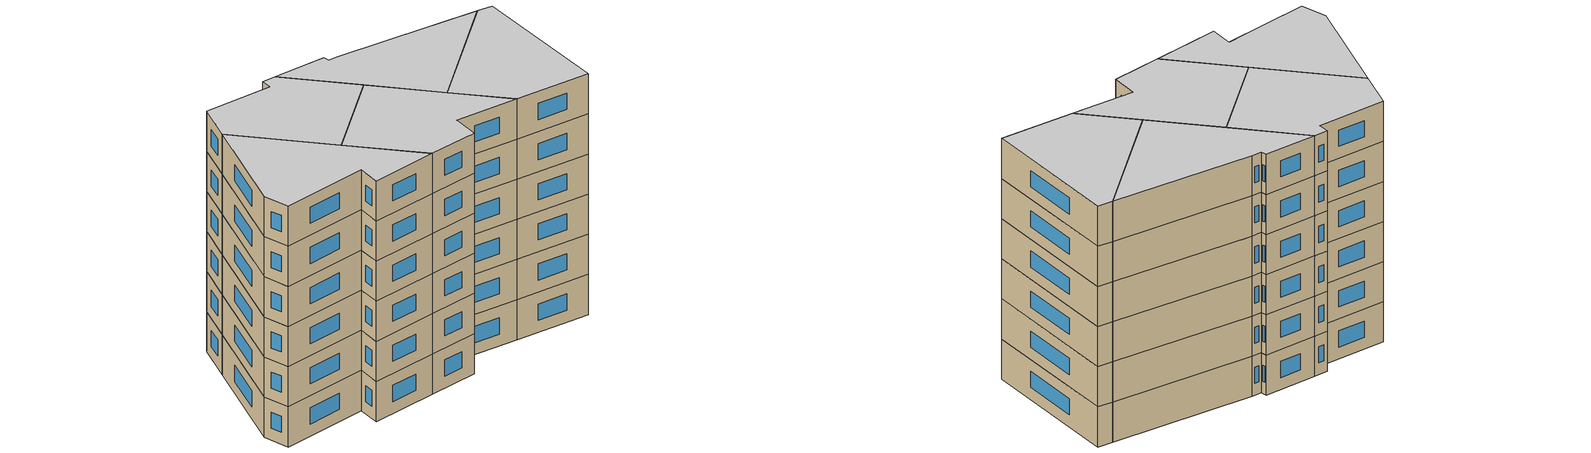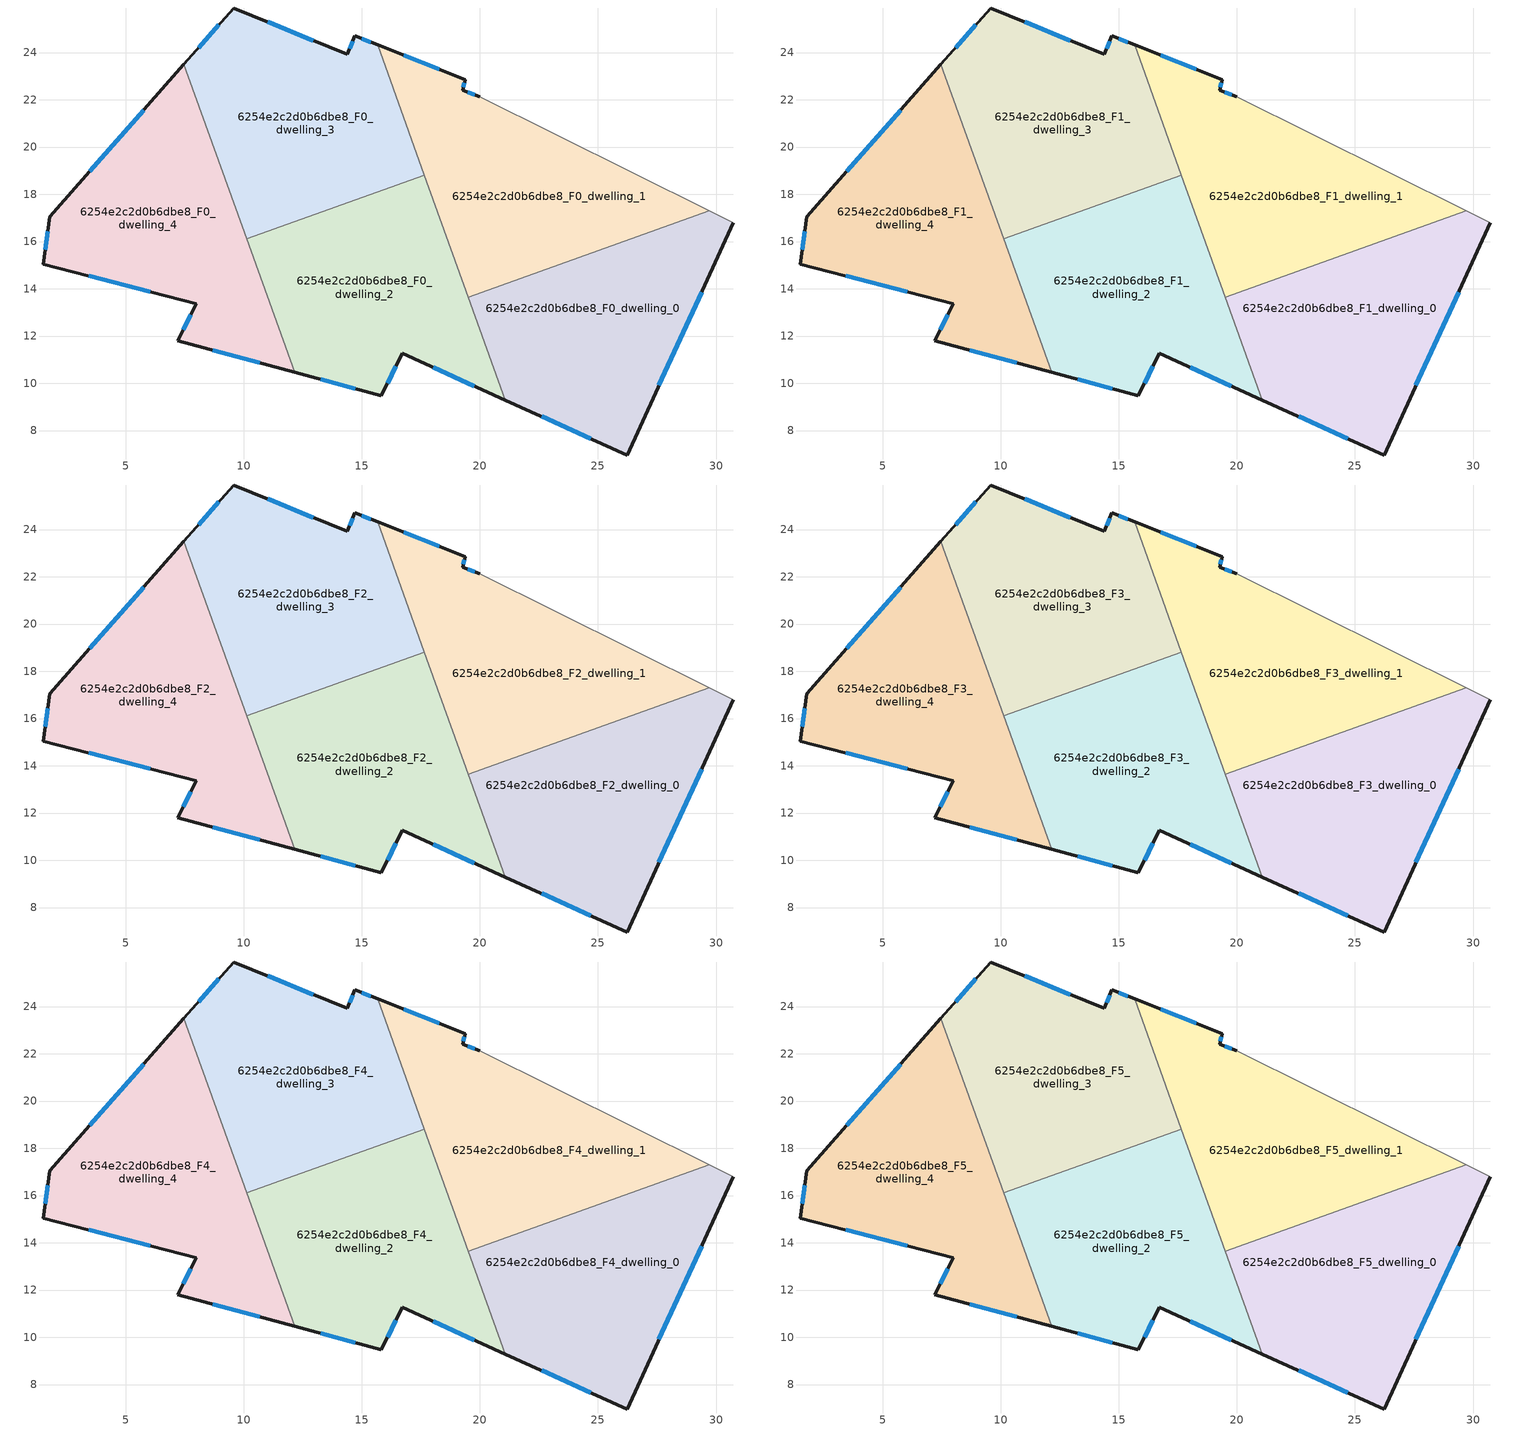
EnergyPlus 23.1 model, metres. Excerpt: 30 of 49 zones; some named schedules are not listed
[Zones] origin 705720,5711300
6254e2c2d0b6dbe8_F0_dwelling_0
 floor ground (EU_floor_Construction): 30.74,16.8 26.23,6.96 21.08,9.29 19.52,13.64 29.71,17.31 z0
 wall outside (EU_wall_Construction): 21.08,9.29 26.23,6.96 30.74,16.8 z0:3
 wall to 6254e2c2d0b6dbe8_F0_dwelling_1 (EU_wall_Construction): 29.71,17.31 19.52,13.64 z0:3
 wall adiabatic (EU_wall_Construction): 30.74,16.8 29.71,17.31 z0:3
 wall to 6254e2c2d0b6dbe8_F0_dwelling_2 (EU_wall_Construction): 19.52,13.64 21.08,9.29 z0:3
 window (EU_Window_Construction): 22.62,8.59 24.69,7.66 / 27.58,9.91 29.39,13.86 z0.9:2.1
6254e2c2d0b6dbe8_F0_dwelling_1
 floor ground (EU_floor_Construction): 29.71,17.31 19.52,13.64 15.67,24.32 19.38,22.84 19.28,22.41 20,22.12 z0
 wall outside (EU_wall_Construction): 20,22.12 19.28,22.41 19.38,22.84 15.67,24.32 z0:3
 wall adiabatic (EU_wall_Construction): 29.71,17.31 20,22.12 z0:3
 wall to 6254e2c2d0b6dbe8_F0_dwelling_3 (EU_wall_Construction): 15.67,24.32 17.65,18.81 z0:3
 wall to 6254e2c2d0b6dbe8_F0_dwelling_2 (EU_wall_Construction): 17.65,18.81 19.52,13.64 z0:3
 window (EU_Window_Construction): 18.27,23.29 16.78,23.88 / 19.31,22.54 19.35,22.71 / 19.78,22.21 19.49,22.32 z0.9:2.1
6254e2c2d0b6dbe8_F0_dwelling_2
 floor ground (EU_floor_Construction): 17.65,18.81 21.08,9.29 16.71,11.26 15.83,9.47 12.16,10.46 10.13,16.11 z0
 wall outside (EU_wall_Construction): 12.16,10.46 15.83,9.47 16.71,11.26 21.08,9.29 z0:3
 wall to 6254e2c2d0b6dbe8_F0_dwelling_3 (EU_wall_Construction): 17.65,18.81 10.13,16.11 z0:3
 wall to 6254e2c2d0b6dbe8_F0_dwelling_4 (EU_wall_Construction): 10.13,16.11 12.16,10.46 z0:3
 window (EU_Window_Construction): 18.02,10.67 19.77,9.88 / 16.1,10.01 16.45,10.73 / 13.26,10.16 14.73,9.77 z0.9:2.1
6254e2c2d0b6dbe8_F0_dwelling_3
 floor ground (EU_floor_Construction): 15.67,24.32 17.65,18.81 10.13,16.11 7.47,23.5 9.57,25.89 14.39,23.92 14.71,24.7 z0
 wall outside (EU_wall_Construction): 15.67,24.32 14.71,24.7 14.39,23.92 9.57,25.89 7.47,23.5 z0:3
 wall to 6254e2c2d0b6dbe8_F0_dwelling_4 (EU_wall_Construction): 7.47,23.5 10.13,16.11 z0:3
 window (EU_Window_Construction): 12.95,24.51 11.02,25.3 / 14.62,24.47 14.49,24.16 / 15.39,24.44 15,24.59 / 8.94,25.17 8.1,24.21 z0.9:2.1
6254e2c2d0b6dbe8_F0_dwelling_4
 floor ground (EU_floor_Construction): 7.47,23.5 12.16,10.46 7.21,11.79 8,13.37 1.51,15.05 1.79,17.04 z0
 wall outside (EU_wall_Construction): 7.47,23.5 1.79,17.04 1.51,15.05 8,13.37 7.21,11.79 12.16,10.46 z0:3
 window (EU_Window_Construction): 1.7,16.44 1.59,15.64 / 5.77,21.57 3.49,18.97 / 8.69,11.39 10.68,10.86 / 7.76,12.9 7.45,12.27 / 3.45,14.55 6.05,13.87 z0.9:2.1
6254e2c2d0b6dbe8_F1_dwelling_0
 floor to 6254e2c2d0b6dbe8_F0_dwelling_0 (EU_floor_Construction): 30.74,16.8 26.23,6.96 21.08,9.29 19.52,13.64 29.71,17.31 z3
 wall outside (EU_wall_Construction): 21.08,9.29 26.23,6.96 30.74,16.8 z3:6
 wall to 6254e2c2d0b6dbe8_F1_dwelling_1 (EU_wall_Construction): 29.71,17.31 19.52,13.64 z3:6
 wall adiabatic (EU_wall_Construction): 30.74,16.8 29.71,17.31 z3:6
 wall to 6254e2c2d0b6dbe8_F1_dwelling_2 (EU_wall_Construction): 19.52,13.64 21.08,9.29 z3:6
 window (EU_Window_Construction): 22.62,8.59 24.69,7.66 / 27.58,9.91 29.39,13.86 z3.9:5.1
6254e2c2d0b6dbe8_F1_dwelling_1
 floor to 6254e2c2d0b6dbe8_F0_dwelling_1 (EU_floor_Construction): 29.71,17.31 19.52,13.64 15.67,24.32 19.38,22.84 19.28,22.41 20,22.12 z3
 wall outside (EU_wall_Construction): 20,22.12 19.28,22.41 19.38,22.84 15.67,24.32 z3:6
 wall adiabatic (EU_wall_Construction): 29.71,17.31 20,22.12 z3:6
 wall to 6254e2c2d0b6dbe8_F1_dwelling_3 (EU_wall_Construction): 15.67,24.32 17.65,18.81 z3:6
 wall to 6254e2c2d0b6dbe8_F1_dwelling_2 (EU_wall_Construction): 17.65,18.81 19.52,13.64 z3:6
 window (EU_Window_Construction): 18.27,23.29 16.78,23.88 / 19.31,22.54 19.35,22.71 / 19.78,22.21 19.49,22.32 z3.9:5.1
6254e2c2d0b6dbe8_F1_dwelling_2
 floor to 6254e2c2d0b6dbe8_F0_dwelling_2 (EU_floor_Construction): 17.65,18.81 21.08,9.29 16.71,11.26 15.83,9.47 12.16,10.46 10.13,16.11 z3
 wall outside (EU_wall_Construction): 12.16,10.46 15.83,9.47 16.71,11.26 21.08,9.29 z3:6
 wall to 6254e2c2d0b6dbe8_F1_dwelling_3 (EU_wall_Construction): 17.65,18.81 10.13,16.11 z3:6
 wall to 6254e2c2d0b6dbe8_F1_dwelling_4 (EU_wall_Construction): 10.13,16.11 12.16,10.46 z3:6
 window (EU_Window_Construction): 18.02,10.67 19.77,9.88 / 16.1,10.01 16.45,10.73 / 13.26,10.16 14.73,9.77 z3.9:5.1
6254e2c2d0b6dbe8_F1_dwelling_3
 floor to 6254e2c2d0b6dbe8_F0_dwelling_3 (EU_floor_Construction): 15.67,24.32 17.65,18.81 10.13,16.11 7.47,23.5 9.57,25.89 14.39,23.92 14.71,24.7 z3
 wall outside (EU_wall_Construction): 15.67,24.32 14.71,24.7 14.39,23.92 9.57,25.89 7.47,23.5 z3:6
 wall to 6254e2c2d0b6dbe8_F1_dwelling_4 (EU_wall_Construction): 7.47,23.5 10.13,16.11 z3:6
 window (EU_Window_Construction): 12.95,24.51 11.02,25.3 / 14.62,24.47 14.49,24.16 / 15.39,24.44 15,24.59 / 8.94,25.17 8.1,24.21 z3.9:5.1
6254e2c2d0b6dbe8_F1_dwelling_4
 floor to 6254e2c2d0b6dbe8_F0_dwelling_4 (EU_floor_Construction): 7.47,23.5 12.16,10.46 7.21,11.79 8,13.37 1.51,15.05 1.79,17.04 z3
 wall outside (EU_wall_Construction): 7.47,23.5 1.79,17.04 1.51,15.05 8,13.37 7.21,11.79 12.16,10.46 z3:6
 window (EU_Window_Construction): 1.7,16.44 1.59,15.64 / 5.77,21.57 3.49,18.97 / 8.69,11.39 10.68,10.86 / 7.76,12.9 7.45,12.27 / 3.45,14.55 6.05,13.87 z3.9:5.1
6254e2c2d0b6dbe8_F2_dwelling_0
 floor to 6254e2c2d0b6dbe8_F1_dwelling_0 (EU_floor_Construction): 30.74,16.8 26.23,6.96 21.08,9.29 19.52,13.64 29.71,17.31 z6
 wall outside (EU_wall_Construction): 21.08,9.29 26.23,6.96 30.74,16.8 z6:9
 wall to 6254e2c2d0b6dbe8_F2_dwelling_1 (EU_wall_Construction): 29.71,17.31 19.52,13.64 z6:9
 wall adiabatic (EU_wall_Construction): 30.74,16.8 29.71,17.31 z6:9
 wall to 6254e2c2d0b6dbe8_F2_dwelling_2 (EU_wall_Construction): 19.52,13.64 21.08,9.29 z6:9
 window (EU_Window_Construction): 22.62,8.59 24.69,7.66 / 27.58,9.91 29.39,13.86 z6.9:8.1
6254e2c2d0b6dbe8_F2_dwelling_1
 floor to 6254e2c2d0b6dbe8_F1_dwelling_1 (EU_floor_Construction): 29.71,17.31 19.52,13.64 15.67,24.32 19.38,22.84 19.28,22.41 20,22.12 z6
 wall outside (EU_wall_Construction): 20,22.12 19.28,22.41 19.38,22.84 15.67,24.32 z6:9
 wall adiabatic (EU_wall_Construction): 29.71,17.31 20,22.12 z6:9
 wall to 6254e2c2d0b6dbe8_F2_dwelling_3 (EU_wall_Construction): 15.67,24.32 17.65,18.81 z6:9
 wall to 6254e2c2d0b6dbe8_F2_dwelling_2 (EU_wall_Construction): 17.65,18.81 19.52,13.64 z6:9
 window (EU_Window_Construction): 18.27,23.29 16.78,23.88 / 19.31,22.54 19.35,22.71 / 19.78,22.21 19.49,22.32 z6.9:8.1
6254e2c2d0b6dbe8_F2_dwelling_2
 floor to 6254e2c2d0b6dbe8_F1_dwelling_2 (EU_floor_Construction): 17.65,18.81 21.08,9.29 16.71,11.26 15.83,9.47 12.16,10.46 10.13,16.11 z6
 wall outside (EU_wall_Construction): 12.16,10.46 15.83,9.47 16.71,11.26 21.08,9.29 z6:9
 wall to 6254e2c2d0b6dbe8_F2_dwelling_3 (EU_wall_Construction): 17.65,18.81 10.13,16.11 z6:9
 wall to 6254e2c2d0b6dbe8_F2_dwelling_4 (EU_wall_Construction): 10.13,16.11 12.16,10.46 z6:9
 window (EU_Window_Construction): 18.02,10.67 19.77,9.88 / 16.1,10.01 16.45,10.73 / 13.26,10.16 14.73,9.77 z6.9:8.1
6254e2c2d0b6dbe8_F2_dwelling_3
 floor to 6254e2c2d0b6dbe8_F1_dwelling_3 (EU_floor_Construction): 15.67,24.32 17.65,18.81 10.13,16.11 7.47,23.5 9.57,25.89 14.39,23.92 14.71,24.7 z6
 wall outside (EU_wall_Construction): 15.67,24.32 14.71,24.7 14.39,23.92 9.57,25.89 7.47,23.5 z6:9
 wall to 6254e2c2d0b6dbe8_F2_dwelling_4 (EU_wall_Construction): 7.47,23.5 10.13,16.11 z6:9
 window (EU_Window_Construction): 12.95,24.51 11.02,25.3 / 14.62,24.47 14.49,24.16 / 15.39,24.44 15,24.59 / 8.94,25.17 8.1,24.21 z6.9:8.1
6254e2c2d0b6dbe8_F2_dwelling_4
 floor to 6254e2c2d0b6dbe8_F1_dwelling_4 (EU_floor_Construction): 7.47,23.5 12.16,10.46 7.21,11.79 8,13.37 1.51,15.05 1.79,17.04 z6
 wall outside (EU_wall_Construction): 7.47,23.5 1.79,17.04 1.51,15.05 8,13.37 7.21,11.79 12.16,10.46 z6:9
 window (EU_Window_Construction): 1.7,16.44 1.59,15.64 / 5.77,21.57 3.49,18.97 / 8.69,11.39 10.68,10.86 / 7.76,12.9 7.45,12.27 / 3.45,14.55 6.05,13.87 z6.9:8.1
6254e2c2d0b6dbe8_F3_dwelling_0
 floor to 6254e2c2d0b6dbe8_F2_dwelling_0 (EU_floor_Construction): 30.74,16.8 26.23,6.96 21.08,9.29 19.52,13.64 29.71,17.31 z9
 wall outside (EU_wall_Construction): 21.08,9.29 26.23,6.96 30.74,16.8 z9:12
 wall to 6254e2c2d0b6dbe8_F3_dwelling_1 (EU_wall_Construction): 29.71,17.31 19.52,13.64 z9:12
 wall adiabatic (EU_wall_Construction): 30.74,16.8 29.71,17.31 z9:12
 wall to 6254e2c2d0b6dbe8_F3_dwelling_2 (EU_wall_Construction): 19.52,13.64 21.08,9.29 z9:12
 window (EU_Window_Construction): 22.62,8.59 24.69,7.66 / 27.58,9.91 29.39,13.86 z9.9:11.1
6254e2c2d0b6dbe8_F3_dwelling_1
 floor to 6254e2c2d0b6dbe8_F2_dwelling_1 (EU_floor_Construction): 29.71,17.31 19.52,13.64 15.67,24.32 19.38,22.84 19.28,22.41 20,22.12 z9
 wall outside (EU_wall_Construction): 20,22.12 19.28,22.41 19.38,22.84 15.67,24.32 z9:12
 wall adiabatic (EU_wall_Construction): 29.71,17.31 20,22.12 z9:12
 wall to 6254e2c2d0b6dbe8_F3_dwelling_3 (EU_wall_Construction): 15.67,24.32 17.65,18.81 z9:12
 wall to 6254e2c2d0b6dbe8_F3_dwelling_2 (EU_wall_Construction): 17.65,18.81 19.52,13.64 z9:12
 window (EU_Window_Construction): 18.27,23.29 16.78,23.88 / 19.31,22.54 19.35,22.71 / 19.78,22.21 19.49,22.32 z9.9:11.1
6254e2c2d0b6dbe8_F3_dwelling_2
 floor to 6254e2c2d0b6dbe8_F2_dwelling_2 (EU_floor_Construction): 17.65,18.81 21.08,9.29 16.71,11.26 15.83,9.47 12.16,10.46 10.13,16.11 z9
 wall outside (EU_wall_Construction): 12.16,10.46 15.83,9.47 16.71,11.26 21.08,9.29 z9:12
 wall to 6254e2c2d0b6dbe8_F3_dwelling_3 (EU_wall_Construction): 17.65,18.81 10.13,16.11 z9:12
 wall to 6254e2c2d0b6dbe8_F3_dwelling_4 (EU_wall_Construction): 10.13,16.11 12.16,10.46 z9:12
 window (EU_Window_Construction): 18.02,10.67 19.77,9.88 / 16.1,10.01 16.45,10.73 / 13.26,10.16 14.73,9.77 z9.9:11.1
6254e2c2d0b6dbe8_F3_dwelling_3
 floor to 6254e2c2d0b6dbe8_F2_dwelling_3 (EU_floor_Construction): 15.67,24.32 17.65,18.81 10.13,16.11 7.47,23.5 9.57,25.89 14.39,23.92 14.71,24.7 z9
 wall outside (EU_wall_Construction): 15.67,24.32 14.71,24.7 14.39,23.92 9.57,25.89 7.47,23.5 z9:12
 wall to 6254e2c2d0b6dbe8_F3_dwelling_4 (EU_wall_Construction): 7.47,23.5 10.13,16.11 z9:12
 window (EU_Window_Construction): 12.95,24.51 11.02,25.3 / 14.62,24.47 14.49,24.16 / 15.39,24.44 15,24.59 / 8.94,25.17 8.1,24.21 z9.9:11.1
6254e2c2d0b6dbe8_F3_dwelling_4
 floor to 6254e2c2d0b6dbe8_F2_dwelling_4 (EU_floor_Construction): 7.47,23.5 12.16,10.46 7.21,11.79 8,13.37 1.51,15.05 1.79,17.04 z9
 wall outside (EU_wall_Construction): 7.47,23.5 1.79,17.04 1.51,15.05 8,13.37 7.21,11.79 12.16,10.46 z9:12
 window (EU_Window_Construction): 1.7,16.44 1.59,15.64 / 5.77,21.57 3.49,18.97 / 8.69,11.39 10.68,10.86 / 7.76,12.9 7.45,12.27 / 3.45,14.55 6.05,13.87 z9.9:11.1
6254e2c2d0b6dbe8_F4_dwelling_0
 floor to 6254e2c2d0b6dbe8_F3_dwelling_0 (EU_floor_Construction): 30.74,16.8 26.23,6.96 21.08,9.29 19.52,13.64 29.71,17.31 z12
 wall outside (EU_wall_Construction): 21.08,9.29 26.23,6.96 30.74,16.8 z12:15
 wall to 6254e2c2d0b6dbe8_F4_dwelling_1 (EU_wall_Construction): 29.71,17.31 19.52,13.64 z12:15
 wall adiabatic (EU_wall_Construction): 30.74,16.8 29.71,17.31 z12:15
 wall to 6254e2c2d0b6dbe8_F4_dwelling_2 (EU_wall_Construction): 19.52,13.64 21.08,9.29 z12:15
 window (EU_Window_Construction): 22.62,8.59 24.69,7.66 / 27.58,9.91 29.39,13.86 z12.9:14.1
6254e2c2d0b6dbe8_F4_dwelling_1
 floor to 6254e2c2d0b6dbe8_F3_dwelling_1 (EU_floor_Construction): 29.71,17.31 19.52,13.64 15.67,24.32 19.38,22.84 19.28,22.41 20,22.12 z12
 wall outside (EU_wall_Construction): 20,22.12 19.28,22.41 19.38,22.84 15.67,24.32 z12:15
 wall adiabatic (EU_wall_Construction): 29.71,17.31 20,22.12 z12:15
 wall to 6254e2c2d0b6dbe8_F4_dwelling_3 (EU_wall_Construction): 15.67,24.32 17.65,18.81 z12:15
 wall to 6254e2c2d0b6dbe8_F4_dwelling_2 (EU_wall_Construction): 17.65,18.81 19.52,13.64 z12:15
 window (EU_Window_Construction): 18.27,23.29 16.78,23.88 / 19.31,22.54 19.35,22.71 / 19.78,22.21 19.49,22.32 z12.9:14.1
6254e2c2d0b6dbe8_F4_dwelling_2
 floor to 6254e2c2d0b6dbe8_F3_dwelling_2 (EU_floor_Construction): 17.65,18.81 21.08,9.29 16.71,11.26 15.83,9.47 12.16,10.46 10.13,16.11 z12
 wall outside (EU_wall_Construction): 12.16,10.46 15.83,9.47 16.71,11.26 21.08,9.29 z12:15
 wall to 6254e2c2d0b6dbe8_F4_dwelling_3 (EU_wall_Construction): 17.65,18.81 10.13,16.11 z12:15
 wall to 6254e2c2d0b6dbe8_F4_dwelling_4 (EU_wall_Construction): 10.13,16.11 12.16,10.46 z12:15
 window (EU_Window_Construction): 18.02,10.67 19.77,9.88 / 16.1,10.01 16.45,10.73 / 13.26,10.16 14.73,9.77 z12.9:14.1
6254e2c2d0b6dbe8_F4_dwelling_3
 floor to 6254e2c2d0b6dbe8_F3_dwelling_3 (EU_floor_Construction): 15.67,24.32 17.65,18.81 10.13,16.11 7.47,23.5 9.57,25.89 14.39,23.92 14.71,24.7 z12
 wall outside (EU_wall_Construction): 15.67,24.32 14.71,24.7 14.39,23.92 9.57,25.89 7.47,23.5 z12:15
 wall to 6254e2c2d0b6dbe8_F4_dwelling_4 (EU_wall_Construction): 7.47,23.5 10.13,16.11 z12:15
 window (EU_Window_Construction): 12.95,24.51 11.02,25.3 / 14.62,24.47 14.49,24.16 / 15.39,24.44 15,24.59 / 8.94,25.17 8.1,24.21 z12.9:14.1
6254e2c2d0b6dbe8_F4_dwelling_4
 floor to 6254e2c2d0b6dbe8_F3_dwelling_4 (EU_floor_Construction): 7.47,23.5 12.16,10.46 7.21,11.79 8,13.37 1.51,15.05 1.79,17.04 z12
 wall outside (EU_wall_Construction): 7.47,23.5 1.79,17.04 1.51,15.05 8,13.37 7.21,11.79 12.16,10.46 z12:15
 window (EU_Window_Construction): 1.7,16.44 1.59,15.64 / 5.77,21.57 3.49,18.97 / 8.69,11.39 10.68,10.86 / 7.76,12.9 7.45,12.27 / 3.45,14.55 6.05,13.87 z12.9:14.1
6254e2c2d0b6dbe8_F5_dwelling_0
 floor to 6254e2c2d0b6dbe8_F4_dwelling_0 (EU_floor_Construction): 30.74,16.8 26.23,6.96 21.08,9.29 19.52,13.64 29.71,17.31 z15
 wall outside (EU_wall_Construction): 21.08,9.29 26.23,6.96 30.74,16.8 z15:18
 wall to 6254e2c2d0b6dbe8_F5_dwelling_1 (EU_wall_Construction): 29.71,17.31 19.52,13.64 z15:18
 wall adiabatic (EU_wall_Construction): 30.74,16.8 29.71,17.31 z15:18
 wall to 6254e2c2d0b6dbe8_F5_dwelling_2 (EU_wall_Construction): 19.52,13.64 21.08,9.29 z15:18
 window (EU_Window_Construction): 22.62,8.59 24.69,7.66 / 27.58,9.91 29.39,13.86 z15.9:17.1
 ceiling to 6254e2c2d0b6dbe8_F6_dwelling_0 (EU_floor_Construction): 26.23,6.96 30.74,16.8 29.71,17.31 19.52,13.64 21.08,9.29 z18
6254e2c2d0b6dbe8_F5_dwelling_1
 floor to 6254e2c2d0b6dbe8_F4_dwelling_1 (EU_floor_Construction): 29.71,17.31 19.52,13.64 15.67,24.32 19.38,22.84 19.28,22.41 20,22.12 z15
 wall outside (EU_wall_Construction): 20,22.12 19.28,22.41 19.38,22.84 15.67,24.32 z15:18
 wall adiabatic (EU_wall_Construction): 29.71,17.31 20,22.12 z15:18
 wall to 6254e2c2d0b6dbe8_F5_dwelling_3 (EU_wall_Construction): 15.67,24.32 17.65,18.81 z15:18
 wall to 6254e2c2d0b6dbe8_F5_dwelling_2 (EU_wall_Construction): 17.65,18.81 19.52,13.64 z15:18
 window (EU_Window_Construction): 18.27,23.29 16.78,23.88 / 19.31,22.54 19.35,22.71 / 19.78,22.21 19.49,22.32 z15.9:17.1
 ceiling to 6254e2c2d0b6dbe8_F6_dwelling_1 (EU_floor_Construction): 29.71,17.31 20,22.12 19.28,22.41 19.38,22.84 15.67,24.32 19.52,13.64 z18
6254e2c2d0b6dbe8_F5_dwelling_2
 floor to 6254e2c2d0b6dbe8_F4_dwelling_2 (EU_floor_Construction): 17.65,18.81 21.08,9.29 16.71,11.26 15.83,9.47 12.16,10.46 10.13,16.11 z15
 wall outside (EU_wall_Construction): 12.16,10.46 15.83,9.47 16.71,11.26 21.08,9.29 z15:18
 wall to 6254e2c2d0b6dbe8_F5_dwelling_3 (EU_wall_Construction): 17.65,18.81 10.13,16.11 z15:18
 wall to 6254e2c2d0b6dbe8_F5_dwelling_4 (EU_wall_Construction): 10.13,16.11 12.16,10.46 z15:18
 window (EU_Window_Construction): 18.02,10.67 19.77,9.88 / 16.1,10.01 16.45,10.73 / 13.26,10.16 14.73,9.77 z15.9:17.1
 ceiling to 6254e2c2d0b6dbe8_F6_dwelling_2 (EU_floor_Construction): 21.08,9.29 17.65,18.81 10.13,16.11 12.16,10.46 15.83,9.47 16.71,11.26 z18
6254e2c2d0b6dbe8_F5_dwelling_3
 floor to 6254e2c2d0b6dbe8_F4_dwelling_3 (EU_floor_Construction): 15.67,24.32 17.65,18.81 10.13,16.11 7.47,23.5 9.57,25.89 14.39,23.92 14.71,24.7 z15
 wall outside (EU_wall_Construction): 15.67,24.32 14.71,24.7 14.39,23.92 9.57,25.89 7.47,23.5 z15:18
 wall to 6254e2c2d0b6dbe8_F5_dwelling_4 (EU_wall_Construction): 7.47,23.5 10.13,16.11 z15:18
 window (EU_Window_Construction): 12.95,24.51 11.02,25.3 / 14.62,24.47 14.49,24.16 / 15.39,24.44 15,24.59 / 8.94,25.17 8.1,24.21 z15.9:17.1
 ceiling to 6254e2c2d0b6dbe8_F6_dwelling_3 (EU_floor_Construction): 17.65,18.81 15.67,24.32 14.71,24.7 14.39,23.92 9.57,25.89 7.47,23.5 10.13,16.11 z18
6254e2c2d0b6dbe8_F5_dwelling_4
 floor to 6254e2c2d0b6dbe8_F4_dwelling_4 (EU_floor_Construction): 7.47,23.5 12.16,10.46 7.21,11.79 8,13.37 1.51,15.05 1.79,17.04 z15
 wall outside (EU_wall_Construction): 7.47,23.5 1.79,17.04 1.51,15.05 8,13.37 7.21,11.79 12.16,10.46 z15:18
 window (EU_Window_Construction): 1.7,16.44 1.59,15.64 / 5.77,21.57 3.49,18.97 / 8.69,11.39 10.68,10.86 / 7.76,12.9 7.45,12.27 / 3.45,14.55 6.05,13.87 z15.9:17.1
 ceiling to 6254e2c2d0b6dbe8_F6_dwelling_4 (EU_floor_Construction): 12.16,10.46 7.47,23.5 1.79,17.04 1.51,15.05 8,13.37 7.21,11.79 z18
[Building]
EU S2 Campaign: North Axis=0; Terrain=City; Solar Distribution=FullExterior
[Site:Location]
London: Latitude=51.5; Longitude=-0.5; Time Zone=0; Elevation=25
[SizingPeriod:WeatherFileDays]
AnnualSizingPeriod: Begin Month=1; Begin Day of Month=1; End Month=12; End Day of Month=31; Day of Week for Start Day=Monday; Use Weather File Daylight Saving Period=No; Use Weather File Rain and Snow Indicators=No
[MATERIAL]
EU_InternalMass_Material: Roughness=MediumRough; Thickness=0.1; Conductivity=1; Density=1800; Specific Heat=900; Thermal Absorptance=0.9; Solar Absorptance=0.7; Visible Absorptance=0.7
[MATERIAL:NOMASS] Roughness=MediumRough; Thermal Absorptance=0.9; Solar Absorptance=0.7; Visible Absorptance=0.7
Name | Thermal Resistance
EU_wall_NoMass | 1.04674
EU_floor_NoMass | 2.04616
[WINDOWMATERIAL:SIMPLEGLAZINGSYSTEM]
EU_Window_SimpleGlazing: UFactor=4.25843; Solar Heat Gain Coefficient=0.85; Visible Transmittance=0.85
[CONSTRUCTION]
EU_wall_Construction: EU_wall_NoMass
EU_floor_Construction: EU_floor_NoMass
EU_Window_Construction: EU_Window_SimpleGlazing
EU_InternalMass_Construction: EU_InternalMass_Material
[ZONE] Type=1; Multiplier=1; Ceiling Height=autocalculate; Floor Area=autocalculate; Part of Total Floor Area=Yes
Name | Volume
6254e2c2d0b6dbe8_F0_dwelling_0; 6254e2c2d0b6dbe8_F1_dwelling_0; 6254e2c2d0b6dbe8_F2_dwelling_0; 6254e2c2d0b6dbe8_F3_dwelling_0; 6254e2c2d0b6dbe8_F4_dwelling_0; 6254e2c2d0b6dbe8_F5_dwelling_0 | 185.844
6254e2c2d0b6dbe8_F0_dwelling_1; 6254e2c2d0b6dbe8_F1_dwelling_1; 6254e2c2d0b6dbe8_F2_dwelling_1; 6254e2c2d0b6dbe8_F3_dwelling_1; 6254e2c2d0b6dbe8_F4_dwelling_1; 6254e2c2d0b6dbe8_F5_dwelling_1 | 185.818
6254e2c2d0b6dbe8_F0_dwelling_2; 6254e2c2d0b6dbe8_F1_dwelling_2; 6254e2c2d0b6dbe8_F2_dwelling_2; 6254e2c2d0b6dbe8_F3_dwelling_2; 6254e2c2d0b6dbe8_F4_dwelling_2; 6254e2c2d0b6dbe8_F5_dwelling_2 | 185.814
6254e2c2d0b6dbe8_F0_dwelling_3; 6254e2c2d0b6dbe8_F1_dwelling_3; 6254e2c2d0b6dbe8_F2_dwelling_3; 6254e2c2d0b6dbe8_F3_dwelling_3; 6254e2c2d0b6dbe8_F4_dwelling_3; 6254e2c2d0b6dbe8_F5_dwelling_3 | 185.825
6254e2c2d0b6dbe8_F0_dwelling_4; 6254e2c2d0b6dbe8_F1_dwelling_4; 6254e2c2d0b6dbe8_F2_dwelling_4; 6254e2c2d0b6dbe8_F3_dwelling_4; 6254e2c2d0b6dbe8_F4_dwelling_4; 6254e2c2d0b6dbe8_F5_dwelling_4 | 185.823
[INTERNALMASS] Construction=EU_InternalMass_Construction
Name | Zone or ZoneList | Surface Area
6254e2c2d0b6dbe8_F0_dwelling_0_EU_InternalMass | 6254e2c2d0b6dbe8_F0_dwelling_0 | 61.9481
6254e2c2d0b6dbe8_F0_dwelling_1_EU_InternalMass | 6254e2c2d0b6dbe8_F0_dwelling_1 | 61.9432
6254e2c2d0b6dbe8_F0_dwelling_2_EU_InternalMass | 6254e2c2d0b6dbe8_F0_dwelling_2 | 61.9377
6254e2c2d0b6dbe8_F0_dwelling_3_EU_InternalMass | 6254e2c2d0b6dbe8_F0_dwelling_3 | 61.9423
6254e2c2d0b6dbe8_F0_dwelling_4_EU_InternalMass | 6254e2c2d0b6dbe8_F0_dwelling_4 | 61.9408
6254e2c2d0b6dbe8_F1_dwelling_0_EU_InternalMass | 6254e2c2d0b6dbe8_F1_dwelling_0 | 61.9481
6254e2c2d0b6dbe8_F1_dwelling_1_EU_InternalMass | 6254e2c2d0b6dbe8_F1_dwelling_1 | 61.9432
6254e2c2d0b6dbe8_F1_dwelling_2_EU_InternalMass | 6254e2c2d0b6dbe8_F1_dwelling_2 | 61.9377
6254e2c2d0b6dbe8_F1_dwelling_3_EU_InternalMass | 6254e2c2d0b6dbe8_F1_dwelling_3 | 61.9423
6254e2c2d0b6dbe8_F1_dwelling_4_EU_InternalMass | 6254e2c2d0b6dbe8_F1_dwelling_4 | 61.9408
6254e2c2d0b6dbe8_F2_dwelling_0_EU_InternalMass | 6254e2c2d0b6dbe8_F2_dwelling_0 | 61.9481
6254e2c2d0b6dbe8_F2_dwelling_1_EU_InternalMass | 6254e2c2d0b6dbe8_F2_dwelling_1 | 61.9432
6254e2c2d0b6dbe8_F2_dwelling_2_EU_InternalMass | 6254e2c2d0b6dbe8_F2_dwelling_2 | 61.9377
6254e2c2d0b6dbe8_F2_dwelling_3_EU_InternalMass | 6254e2c2d0b6dbe8_F2_dwelling_3 | 61.9423
6254e2c2d0b6dbe8_F2_dwelling_4_EU_InternalMass | 6254e2c2d0b6dbe8_F2_dwelling_4 | 61.9408
6254e2c2d0b6dbe8_F3_dwelling_0_EU_InternalMass | 6254e2c2d0b6dbe8_F3_dwelling_0 | 61.9481
6254e2c2d0b6dbe8_F3_dwelling_1_EU_InternalMass | 6254e2c2d0b6dbe8_F3_dwelling_1 | 61.9432
6254e2c2d0b6dbe8_F3_dwelling_2_EU_InternalMass | 6254e2c2d0b6dbe8_F3_dwelling_2 | 61.9377
6254e2c2d0b6dbe8_F3_dwelling_3_EU_InternalMass | 6254e2c2d0b6dbe8_F3_dwelling_3 | 61.9423
6254e2c2d0b6dbe8_F3_dwelling_4_EU_InternalMass | 6254e2c2d0b6dbe8_F3_dwelling_4 | 61.9408
6254e2c2d0b6dbe8_F4_dwelling_0_EU_InternalMass | 6254e2c2d0b6dbe8_F4_dwelling_0 | 61.9481
6254e2c2d0b6dbe8_F4_dwelling_1_EU_InternalMass | 6254e2c2d0b6dbe8_F4_dwelling_1 | 61.9432
6254e2c2d0b6dbe8_F4_dwelling_2_EU_InternalMass | 6254e2c2d0b6dbe8_F4_dwelling_2 | 61.9377
6254e2c2d0b6dbe8_F4_dwelling_3_EU_InternalMass | 6254e2c2d0b6dbe8_F4_dwelling_3 | 61.9423
6254e2c2d0b6dbe8_F4_dwelling_4_EU_InternalMass | 6254e2c2d0b6dbe8_F4_dwelling_4 | 61.9408
6254e2c2d0b6dbe8_F5_dwelling_0_EU_InternalMass | 6254e2c2d0b6dbe8_F5_dwelling_0 | 61.9481
6254e2c2d0b6dbe8_F5_dwelling_1_EU_InternalMass | 6254e2c2d0b6dbe8_F5_dwelling_1 | 61.9432
6254e2c2d0b6dbe8_F5_dwelling_2_EU_InternalMass | 6254e2c2d0b6dbe8_F5_dwelling_2 | 61.9377
6254e2c2d0b6dbe8_F5_dwelling_3_EU_InternalMass | 6254e2c2d0b6dbe8_F5_dwelling_3 | 61.9423
6254e2c2d0b6dbe8_F5_dwelling_4_EU_InternalMass | 6254e2c2d0b6dbe8_F5_dwelling_4 | 61.9408
[OTHEREQUIPMENT] Fuel Type=Electricity; Design Level Calculation Method=Watts/Area; Power per Zone Floor Area=1; Fraction Latent=0; Fraction Radiant=0; Fraction Lost=0; Carbon Dioxide Generation Rate=0; EndUse Subcategory=EU_Step8_InternalGains
Name | Zone or ZoneList or Space or SpaceList | Schedule
EU_Step8_InternalGain_6254e2c2d0b6dbe8_F0_dwelling_0_f000 | 6254e2c2d0b6dbe8_F0_dwelling_0 | EU_Step8_GainSchedule_6254e2c2d0b6dbe8_F0_dwelling_0_f000
EU_Step8_InternalGain_6254e2c2d0b6dbe8_F0_dwelling_1_f000 | 6254e2c2d0b6dbe8_F0_dwelling_1 | EU_Step8_GainSchedule_6254e2c2d0b6dbe8_F0_dwelling_1_f000
EU_Step8_InternalGain_6254e2c2d0b6dbe8_F0_dwelling_2_f000 | 6254e2c2d0b6dbe8_F0_dwelling_2 | EU_Step8_GainSchedule_6254e2c2d0b6dbe8_F0_dwelling_2_f000
EU_Step8_InternalGain_6254e2c2d0b6dbe8_F0_dwelling_3_f000 | 6254e2c2d0b6dbe8_F0_dwelling_3 | EU_Step8_GainSchedule_6254e2c2d0b6dbe8_F0_dwelling_3_f000
EU_Step8_InternalGain_6254e2c2d0b6dbe8_F0_dwelling_4_f000 | 6254e2c2d0b6dbe8_F0_dwelling_4 | EU_Step8_GainSchedule_6254e2c2d0b6dbe8_F0_dwelling_4_f000
EU_Step8_InternalGain_6254e2c2d0b6dbe8_F1_dwelling_0_f000 | 6254e2c2d0b6dbe8_F1_dwelling_0 | EU_Step8_GainSchedule_6254e2c2d0b6dbe8_F1_dwelling_0_f000
EU_Step8_InternalGain_6254e2c2d0b6dbe8_F1_dwelling_1_f000 | 6254e2c2d0b6dbe8_F1_dwelling_1 | EU_Step8_GainSchedule_6254e2c2d0b6dbe8_F1_dwelling_1_f000
EU_Step8_InternalGain_6254e2c2d0b6dbe8_F1_dwelling_2_f000 | 6254e2c2d0b6dbe8_F1_dwelling_2 | EU_Step8_GainSchedule_6254e2c2d0b6dbe8_F1_dwelling_2_f000
EU_Step8_InternalGain_6254e2c2d0b6dbe8_F1_dwelling_3_f000 | 6254e2c2d0b6dbe8_F1_dwelling_3 | EU_Step8_GainSchedule_6254e2c2d0b6dbe8_F1_dwelling_3_f000
EU_Step8_InternalGain_6254e2c2d0b6dbe8_F1_dwelling_4_f000 | 6254e2c2d0b6dbe8_F1_dwelling_4 | EU_Step8_GainSchedule_6254e2c2d0b6dbe8_F1_dwelling_4_f000
EU_Step8_InternalGain_6254e2c2d0b6dbe8_F2_dwelling_0_f000 | 6254e2c2d0b6dbe8_F2_dwelling_0 | EU_Step8_GainSchedule_6254e2c2d0b6dbe8_F2_dwelling_0_f000
EU_Step8_InternalGain_6254e2c2d0b6dbe8_F2_dwelling_1_f000 | 6254e2c2d0b6dbe8_F2_dwelling_1 | EU_Step8_GainSchedule_6254e2c2d0b6dbe8_F2_dwelling_1_f000
EU_Step8_InternalGain_6254e2c2d0b6dbe8_F2_dwelling_2_f000 | 6254e2c2d0b6dbe8_F2_dwelling_2 | EU_Step8_GainSchedule_6254e2c2d0b6dbe8_F2_dwelling_2_f000
EU_Step8_InternalGain_6254e2c2d0b6dbe8_F2_dwelling_3_f000 | 6254e2c2d0b6dbe8_F2_dwelling_3 | EU_Step8_GainSchedule_6254e2c2d0b6dbe8_F2_dwelling_3_f000
EU_Step8_InternalGain_6254e2c2d0b6dbe8_F2_dwelling_4_f000 | 6254e2c2d0b6dbe8_F2_dwelling_4 | EU_Step8_GainSchedule_6254e2c2d0b6dbe8_F2_dwelling_4_f000
EU_Step8_InternalGain_6254e2c2d0b6dbe8_F3_dwelling_0_f000 | 6254e2c2d0b6dbe8_F3_dwelling_0 | EU_Step8_GainSchedule_6254e2c2d0b6dbe8_F3_dwelling_0_f000
EU_Step8_InternalGain_6254e2c2d0b6dbe8_F3_dwelling_1_f000 | 6254e2c2d0b6dbe8_F3_dwelling_1 | EU_Step8_GainSchedule_6254e2c2d0b6dbe8_F3_dwelling_1_f000
EU_Step8_InternalGain_6254e2c2d0b6dbe8_F3_dwelling_2_f000 | 6254e2c2d0b6dbe8_F3_dwelling_2 | EU_Step8_GainSchedule_6254e2c2d0b6dbe8_F3_dwelling_2_f000
EU_Step8_InternalGain_6254e2c2d0b6dbe8_F3_dwelling_3_f000 | 6254e2c2d0b6dbe8_F3_dwelling_3 | EU_Step8_GainSchedule_6254e2c2d0b6dbe8_F3_dwelling_3_f000
EU_Step8_InternalGain_6254e2c2d0b6dbe8_F3_dwelling_4_f000 | 6254e2c2d0b6dbe8_F3_dwelling_4 | EU_Step8_GainSchedule_6254e2c2d0b6dbe8_F3_dwelling_4_f000
EU_Step8_InternalGain_6254e2c2d0b6dbe8_F4_dwelling_0_f000 | 6254e2c2d0b6dbe8_F4_dwelling_0 | EU_Step8_GainSchedule_6254e2c2d0b6dbe8_F4_dwelling_0_f000
EU_Step8_InternalGain_6254e2c2d0b6dbe8_F4_dwelling_1_f000 | 6254e2c2d0b6dbe8_F4_dwelling_1 | EU_Step8_GainSchedule_6254e2c2d0b6dbe8_F4_dwelling_1_f000
EU_Step8_InternalGain_6254e2c2d0b6dbe8_F4_dwelling_2_f000 | 6254e2c2d0b6dbe8_F4_dwelling_2 | EU_Step8_GainSchedule_6254e2c2d0b6dbe8_F4_dwelling_2_f000
EU_Step8_InternalGain_6254e2c2d0b6dbe8_F4_dwelling_3_f000 | 6254e2c2d0b6dbe8_F4_dwelling_3 | EU_Step8_GainSchedule_6254e2c2d0b6dbe8_F4_dwelling_3_f000
EU_Step8_InternalGain_6254e2c2d0b6dbe8_F4_dwelling_4_f000 | 6254e2c2d0b6dbe8_F4_dwelling_4 | EU_Step8_GainSchedule_6254e2c2d0b6dbe8_F4_dwelling_4_f000
EU_Step8_InternalGain_6254e2c2d0b6dbe8_F5_dwelling_0_f000 | 6254e2c2d0b6dbe8_F5_dwelling_0 | EU_Step8_GainSchedule_6254e2c2d0b6dbe8_F5_dwelling_0_f000
EU_Step8_InternalGain_6254e2c2d0b6dbe8_F5_dwelling_1_f000 | 6254e2c2d0b6dbe8_F5_dwelling_1 | EU_Step8_GainSchedule_6254e2c2d0b6dbe8_F5_dwelling_1_f000
EU_Step8_InternalGain_6254e2c2d0b6dbe8_F5_dwelling_2_f000 | 6254e2c2d0b6dbe8_F5_dwelling_2 | EU_Step8_GainSchedule_6254e2c2d0b6dbe8_F5_dwelling_2_f000
EU_Step8_InternalGain_6254e2c2d0b6dbe8_F5_dwelling_3_f000 | 6254e2c2d0b6dbe8_F5_dwelling_3 | EU_Step8_GainSchedule_6254e2c2d0b6dbe8_F5_dwelling_3_f000
EU_Step8_InternalGain_6254e2c2d0b6dbe8_F5_dwelling_4_f000 | 6254e2c2d0b6dbe8_F5_dwelling_4 | EU_Step8_GainSchedule_6254e2c2d0b6dbe8_F5_dwelling_4_f000
[ZONEVENTILATION:DESIGNFLOWRATE] Schedule=EU_AlwaysOn; Design Flow Rate Calculation Method=AirChanges/Hour; Air Changes per Hour=0.488719; Ventilation Type=Natural; Fan Pressure Rise=0; Fan Total Efficiency=1; Constant Term Coefficient=1; Temperature Term Coefficient=0; Velocity Term Coefficient=0; Velocity Squared Term Coefficient=0; Minimum Indoor Temperature=-100; Maximum Indoor Temperature=100; Delta Temperature=-100; Minimum Outdoor Temperature=-100; Maximum Outdoor Temperature=100; Maximum Wind Speed=40
Name | Zone or ZoneList or Space or SpaceList
EU_ConstantAir_6254e2c2d0b6dbe8_F0_dwelling_0 | 6254e2c2d0b6dbe8_F0_dwelling_0
EU_ConstantAir_6254e2c2d0b6dbe8_F0_dwelling_1 | 6254e2c2d0b6dbe8_F0_dwelling_1
EU_ConstantAir_6254e2c2d0b6dbe8_F0_dwelling_2 | 6254e2c2d0b6dbe8_F0_dwelling_2
EU_ConstantAir_6254e2c2d0b6dbe8_F0_dwelling_3 | 6254e2c2d0b6dbe8_F0_dwelling_3
EU_ConstantAir_6254e2c2d0b6dbe8_F0_dwelling_4 | 6254e2c2d0b6dbe8_F0_dwelling_4
EU_ConstantAir_6254e2c2d0b6dbe8_F1_dwelling_0 | 6254e2c2d0b6dbe8_F1_dwelling_0
EU_ConstantAir_6254e2c2d0b6dbe8_F1_dwelling_1 | 6254e2c2d0b6dbe8_F1_dwelling_1
EU_ConstantAir_6254e2c2d0b6dbe8_F1_dwelling_2 | 6254e2c2d0b6dbe8_F1_dwelling_2
EU_ConstantAir_6254e2c2d0b6dbe8_F1_dwelling_3 | 6254e2c2d0b6dbe8_F1_dwelling_3
EU_ConstantAir_6254e2c2d0b6dbe8_F1_dwelling_4 | 6254e2c2d0b6dbe8_F1_dwelling_4
EU_ConstantAir_6254e2c2d0b6dbe8_F2_dwelling_0 | 6254e2c2d0b6dbe8_F2_dwelling_0
EU_ConstantAir_6254e2c2d0b6dbe8_F2_dwelling_1 | 6254e2c2d0b6dbe8_F2_dwelling_1
EU_ConstantAir_6254e2c2d0b6dbe8_F2_dwelling_2 | 6254e2c2d0b6dbe8_F2_dwelling_2
EU_ConstantAir_6254e2c2d0b6dbe8_F2_dwelling_3 | 6254e2c2d0b6dbe8_F2_dwelling_3
EU_ConstantAir_6254e2c2d0b6dbe8_F2_dwelling_4 | 6254e2c2d0b6dbe8_F2_dwelling_4
EU_ConstantAir_6254e2c2d0b6dbe8_F3_dwelling_0 | 6254e2c2d0b6dbe8_F3_dwelling_0
EU_ConstantAir_6254e2c2d0b6dbe8_F3_dwelling_1 | 6254e2c2d0b6dbe8_F3_dwelling_1
EU_ConstantAir_6254e2c2d0b6dbe8_F3_dwelling_2 | 6254e2c2d0b6dbe8_F3_dwelling_2
EU_ConstantAir_6254e2c2d0b6dbe8_F3_dwelling_3 | 6254e2c2d0b6dbe8_F3_dwelling_3
EU_ConstantAir_6254e2c2d0b6dbe8_F3_dwelling_4 | 6254e2c2d0b6dbe8_F3_dwelling_4
EU_ConstantAir_6254e2c2d0b6dbe8_F4_dwelling_0 | 6254e2c2d0b6dbe8_F4_dwelling_0
EU_ConstantAir_6254e2c2d0b6dbe8_F4_dwelling_1 | 6254e2c2d0b6dbe8_F4_dwelling_1
EU_ConstantAir_6254e2c2d0b6dbe8_F4_dwelling_2 | 6254e2c2d0b6dbe8_F4_dwelling_2
EU_ConstantAir_6254e2c2d0b6dbe8_F4_dwelling_3 | 6254e2c2d0b6dbe8_F4_dwelling_3
EU_ConstantAir_6254e2c2d0b6dbe8_F4_dwelling_4 | 6254e2c2d0b6dbe8_F4_dwelling_4
EU_ConstantAir_6254e2c2d0b6dbe8_F5_dwelling_0 | 6254e2c2d0b6dbe8_F5_dwelling_0
EU_ConstantAir_6254e2c2d0b6dbe8_F5_dwelling_1 | 6254e2c2d0b6dbe8_F5_dwelling_1
EU_ConstantAir_6254e2c2d0b6dbe8_F5_dwelling_2 | 6254e2c2d0b6dbe8_F5_dwelling_2
EU_ConstantAir_6254e2c2d0b6dbe8_F5_dwelling_3 | 6254e2c2d0b6dbe8_F5_dwelling_3
EU_ConstantAir_6254e2c2d0b6dbe8_F5_dwelling_4 | 6254e2c2d0b6dbe8_F5_dwelling_4
[HVACTEMPLATE:ZONE:IDEALLOADSAIRSYSTEM] System Availability Schedule=EU_AlwaysOn; Maximum Heating Supply Air Temperature=50; Minimum Cooling Supply Air Temperature=13; Maximum Heating Supply Air Humidity Ratio=0.0156; Minimum Cooling Supply Air Humidity Ratio=0.0077; Heating Limit=NoLimit; Cooling Limit=NoLimit; Heating Availability Schedule=EU_AlwaysOn; Cooling Availability Schedule=EU_CoolingOff; Dehumidification Control Type=ConstantSensibleHeatRatio; Cooling Sensible Heat Ratio=0.7; Dehumidification Setpoint=60; Humidification Control Type=None; Humidification Setpoint=30; Outdoor Air Method=None; Outdoor Air Flow Rate per Person=0.00944; Outdoor Air Flow Rate per Zone Floor Area=0; Outdoor Air Flow Rate per Zone=0; Demand Controlled Ventilation Type=None; Outdoor Air Economizer Type=NoEconomizer; Heat Recovery Type=None; Sensible Heat Recovery Effectiveness=0.7; Latent Heat Recovery Effectiveness=0.65
Name | Template Thermostat
6254e2c2d0b6dbe8_F0_dwelling_0 | EU_HeatOnly_6254e2c2d0b6dbe8_F0_dwelling_0
6254e2c2d0b6dbe8_F0_dwelling_1 | EU_HeatOnly_6254e2c2d0b6dbe8_F0_dwelling_1
6254e2c2d0b6dbe8_F0_dwelling_2 | EU_HeatOnly_6254e2c2d0b6dbe8_F0_dwelling_2
6254e2c2d0b6dbe8_F0_dwelling_3 | EU_HeatOnly_6254e2c2d0b6dbe8_F0_dwelling_3
6254e2c2d0b6dbe8_F0_dwelling_4 | EU_HeatOnly_6254e2c2d0b6dbe8_F0_dwelling_4
6254e2c2d0b6dbe8_F1_dwelling_0 | EU_HeatOnly_6254e2c2d0b6dbe8_F1_dwelling_0
6254e2c2d0b6dbe8_F1_dwelling_1 | EU_HeatOnly_6254e2c2d0b6dbe8_F1_dwelling_1
6254e2c2d0b6dbe8_F1_dwelling_2 | EU_HeatOnly_6254e2c2d0b6dbe8_F1_dwelling_2
6254e2c2d0b6dbe8_F1_dwelling_3 | EU_HeatOnly_6254e2c2d0b6dbe8_F1_dwelling_3
6254e2c2d0b6dbe8_F1_dwelling_4 | EU_HeatOnly_6254e2c2d0b6dbe8_F1_dwelling_4
6254e2c2d0b6dbe8_F2_dwelling_0 | EU_HeatOnly_6254e2c2d0b6dbe8_F2_dwelling_0
6254e2c2d0b6dbe8_F2_dwelling_1 | EU_HeatOnly_6254e2c2d0b6dbe8_F2_dwelling_1
6254e2c2d0b6dbe8_F2_dwelling_2 | EU_HeatOnly_6254e2c2d0b6dbe8_F2_dwelling_2
6254e2c2d0b6dbe8_F2_dwelling_3 | EU_HeatOnly_6254e2c2d0b6dbe8_F2_dwelling_3
6254e2c2d0b6dbe8_F2_dwelling_4 | EU_HeatOnly_6254e2c2d0b6dbe8_F2_dwelling_4
6254e2c2d0b6dbe8_F3_dwelling_0 | EU_HeatOnly_6254e2c2d0b6dbe8_F3_dwelling_0
6254e2c2d0b6dbe8_F3_dwelling_1 | EU_HeatOnly_6254e2c2d0b6dbe8_F3_dwelling_1
6254e2c2d0b6dbe8_F3_dwelling_2 | EU_HeatOnly_6254e2c2d0b6dbe8_F3_dwelling_2
6254e2c2d0b6dbe8_F3_dwelling_3 | EU_HeatOnly_6254e2c2d0b6dbe8_F3_dwelling_3
6254e2c2d0b6dbe8_F3_dwelling_4 | EU_HeatOnly_6254e2c2d0b6dbe8_F3_dwelling_4
6254e2c2d0b6dbe8_F4_dwelling_0 | EU_HeatOnly_6254e2c2d0b6dbe8_F4_dwelling_0
6254e2c2d0b6dbe8_F4_dwelling_1 | EU_HeatOnly_6254e2c2d0b6dbe8_F4_dwelling_1
6254e2c2d0b6dbe8_F4_dwelling_2 | EU_HeatOnly_6254e2c2d0b6dbe8_F4_dwelling_2
6254e2c2d0b6dbe8_F4_dwelling_3 | EU_HeatOnly_6254e2c2d0b6dbe8_F4_dwelling_3
6254e2c2d0b6dbe8_F4_dwelling_4 | EU_HeatOnly_6254e2c2d0b6dbe8_F4_dwelling_4
6254e2c2d0b6dbe8_F5_dwelling_0 | EU_HeatOnly_6254e2c2d0b6dbe8_F5_dwelling_0
6254e2c2d0b6dbe8_F5_dwelling_1 | EU_HeatOnly_6254e2c2d0b6dbe8_F5_dwelling_1
6254e2c2d0b6dbe8_F5_dwelling_2 | EU_HeatOnly_6254e2c2d0b6dbe8_F5_dwelling_2
6254e2c2d0b6dbe8_F5_dwelling_3 | EU_HeatOnly_6254e2c2d0b6dbe8_F5_dwelling_3
6254e2c2d0b6dbe8_F5_dwelling_4 | EU_HeatOnly_6254e2c2d0b6dbe8_F5_dwelling_4
[SIZING:ZONE] Zone Cooling Design Supply Air Temperature Input Method=SupplyAirTemperature; Zone Cooling Design Supply Air Temperature=13; Zone Heating Design Supply Air Temperature Input Method=SupplyAirTemperature; Zone Heating Design Supply Air Temperature=50; Zone Cooling Design Supply Air Humidity Ratio=0.008; Zone Heating Design Supply Air Humidity Ratio=0.008; Cooling Design Air Flow Method=DesignDay; Cooling Design Air Flow Rate=0; Cooling Minimum Air Flow per Zone Floor Area=0.000762; Cooling Minimum Air Flow=0; Cooling Minimum Air Flow Fraction=0.2; Heating Design Air Flow Method=DesignDay; Heating Design Air Flow Rate=0; Heating Maximum Air Flow per Zone Floor Area=0.002032; Heating Maximum Air Flow=0.141576; Heating Maximum Air Flow Fraction=0.3; Account for Dedicated Outdoor Air System=No; Dedicated Outdoor Air System Control Strategy=NeutralSupplyAir; Dedicated Outdoor Air Low Setpoint Temperature for Design=autosize; Dedicated Outdoor Air High Setpoint Temperature for Design=autosize; Zone Load Sizing Method=Sensible Load Only No Latent Load; Zone Latent Cooling Design Supply Air Humidity Ratio Input Method=HumidityRatioDifference; Zone Cooling Design Supply Air Humidity Ratio Difference=0.005; Zone Latent Heating Design Supply Air Humidity Ratio Input Method=HumidityRatioDifference; Zone Humidification Design Supply Air Humidity Ratio Difference=0.005
6254e2c2d0b6dbe8_F0_dwelling_0; 6254e2c2d0b6dbe8_F0_dwelling_1; 6254e2c2d0b6dbe8_F0_dwelling_2; 6254e2c2d0b6dbe8_F0_dwelling_3; 6254e2c2d0b6dbe8_F0_dwelling_4; 6254e2c2d0b6dbe8_F1_dwelling_0; 6254e2c2d0b6dbe8_F1_dwelling_1; 6254e2c2d0b6dbe8_F1_dwelling_2; 6254e2c2d0b6dbe8_F1_dwelling_3; 6254e2c2d0b6dbe8_F1_dwelling_4; 6254e2c2d0b6dbe8_F2_dwelling_0; 6254e2c2d0b6dbe8_F2_dwelling_1; 6254e2c2d0b6dbe8_F2_dwelling_2; 6254e2c2d0b6dbe8_F2_dwelling_3; 6254e2c2d0b6dbe8_F2_dwelling_4; 6254e2c2d0b6dbe8_F3_dwelling_0; 6254e2c2d0b6dbe8_F3_dwelling_1; 6254e2c2d0b6dbe8_F3_dwelling_2; 6254e2c2d0b6dbe8_F3_dwelling_3; 6254e2c2d0b6dbe8_F3_dwelling_4; 6254e2c2d0b6dbe8_F4_dwelling_0; 6254e2c2d0b6dbe8_F4_dwelling_1; 6254e2c2d0b6dbe8_F4_dwelling_2; 6254e2c2d0b6dbe8_F4_dwelling_3; 6254e2c2d0b6dbe8_F4_dwelling_4; 6254e2c2d0b6dbe8_F5_dwelling_0; 6254e2c2d0b6dbe8_F5_dwelling_1; 6254e2c2d0b6dbe8_F5_dwelling_2; 6254e2c2d0b6dbe8_F5_dwelling_3; 6254e2c2d0b6dbe8_F5_dwelling_4
[SCHEDULE:FILE] Column Number=1; Rows to Skip at Top=0; Number of Hours of Data=8760; Column Separator=Comma; Interpolate to Timestep=No; Minutes per Item=60; Adjust Schedule for Daylight Savings=Yes
Name | File
EU_Step8_GainSchedule_6254e2c2d0b6dbe8_F0_dwelling_0_f000 | ../../schedules/6254e2c2d0b6dbe8/6254e2c2d0b6dbe8_F0_dwelling_0_f000_gain.csv
EU_Step8_GainSchedule_6254e2c2d0b6dbe8_F0_dwelling_1_f000 | ../../schedules/6254e2c2d0b6dbe8/6254e2c2d0b6dbe8_F0_dwelling_1_f000_gain.csv
EU_Step8_GainSchedule_6254e2c2d0b6dbe8_F0_dwelling_2_f000 | ../../schedules/6254e2c2d0b6dbe8/6254e2c2d0b6dbe8_F0_dwelling_2_f000_gain.csv
EU_Step8_GainSchedule_6254e2c2d0b6dbe8_F0_dwelling_3_f000 | ../../schedules/6254e2c2d0b6dbe8/6254e2c2d0b6dbe8_F0_dwelling_3_f000_gain.csv
EU_Step8_GainSchedule_6254e2c2d0b6dbe8_F0_dwelling_4_f000 | ../../schedules/6254e2c2d0b6dbe8/6254e2c2d0b6dbe8_F0_dwelling_4_f000_gain.csv
EU_Step8_GainSchedule_6254e2c2d0b6dbe8_F1_dwelling_0_f000 | ../../schedules/6254e2c2d0b6dbe8/6254e2c2d0b6dbe8_F1_dwelling_0_f000_gain.csv
EU_Step8_GainSchedule_6254e2c2d0b6dbe8_F1_dwelling_1_f000 | ../../schedules/6254e2c2d0b6dbe8/6254e2c2d0b6dbe8_F1_dwelling_1_f000_gain.csv
EU_Step8_GainSchedule_6254e2c2d0b6dbe8_F1_dwelling_2_f000 | ../../schedules/6254e2c2d0b6dbe8/6254e2c2d0b6dbe8_F1_dwelling_2_f000_gain.csv
EU_Step8_GainSchedule_6254e2c2d0b6dbe8_F1_dwelling_3_f000 | ../../schedules/6254e2c2d0b6dbe8/6254e2c2d0b6dbe8_F1_dwelling_3_f000_gain.csv
EU_Step8_GainSchedule_6254e2c2d0b6dbe8_F1_dwelling_4_f000 | ../../schedules/6254e2c2d0b6dbe8/6254e2c2d0b6dbe8_F1_dwelling_4_f000_gain.csv
EU_Step8_GainSchedule_6254e2c2d0b6dbe8_F2_dwelling_0_f000 | ../../schedules/6254e2c2d0b6dbe8/6254e2c2d0b6dbe8_F2_dwelling_0_f000_gain.csv
EU_Step8_GainSchedule_6254e2c2d0b6dbe8_F2_dwelling_1_f000 | ../../schedules/6254e2c2d0b6dbe8/6254e2c2d0b6dbe8_F2_dwelling_1_f000_gain.csv
EU_Step8_GainSchedule_6254e2c2d0b6dbe8_F2_dwelling_2_f000 | ../../schedules/6254e2c2d0b6dbe8/6254e2c2d0b6dbe8_F2_dwelling_2_f000_gain.csv
EU_Step8_GainSchedule_6254e2c2d0b6dbe8_F2_dwelling_3_f000 | ../../schedules/6254e2c2d0b6dbe8/6254e2c2d0b6dbe8_F2_dwelling_3_f000_gain.csv
EU_Step8_GainSchedule_6254e2c2d0b6dbe8_F2_dwelling_4_f000 | ../../schedules/6254e2c2d0b6dbe8/6254e2c2d0b6dbe8_F2_dwelling_4_f000_gain.csv
EU_Step8_GainSchedule_6254e2c2d0b6dbe8_F3_dwelling_0_f000 | ../../schedules/6254e2c2d0b6dbe8/6254e2c2d0b6dbe8_F3_dwelling_0_f000_gain.csv
EU_Step8_GainSchedule_6254e2c2d0b6dbe8_F3_dwelling_1_f000 | ../../schedules/6254e2c2d0b6dbe8/6254e2c2d0b6dbe8_F3_dwelling_1_f000_gain.csv
EU_Step8_GainSchedule_6254e2c2d0b6dbe8_F3_dwelling_2_f000 | ../../schedules/6254e2c2d0b6dbe8/6254e2c2d0b6dbe8_F3_dwelling_2_f000_gain.csv
EU_Step8_GainSchedule_6254e2c2d0b6dbe8_F3_dwelling_3_f000 | ../../schedules/6254e2c2d0b6dbe8/6254e2c2d0b6dbe8_F3_dwelling_3_f000_gain.csv
EU_Step8_GainSchedule_6254e2c2d0b6dbe8_F3_dwelling_4_f000 | ../../schedules/6254e2c2d0b6dbe8/6254e2c2d0b6dbe8_F3_dwelling_4_f000_gain.csv
EU_Step8_GainSchedule_6254e2c2d0b6dbe8_F4_dwelling_0_f000 | ../../schedules/6254e2c2d0b6dbe8/6254e2c2d0b6dbe8_F4_dwelling_0_f000_gain.csv
EU_Step8_GainSchedule_6254e2c2d0b6dbe8_F4_dwelling_1_f000 | ../../schedules/6254e2c2d0b6dbe8/6254e2c2d0b6dbe8_F4_dwelling_1_f000_gain.csv
EU_Step8_GainSchedule_6254e2c2d0b6dbe8_F4_dwelling_2_f000 | ../../schedules/6254e2c2d0b6dbe8/6254e2c2d0b6dbe8_F4_dwelling_2_f000_gain.csv
EU_Step8_GainSchedule_6254e2c2d0b6dbe8_F4_dwelling_3_f000 | ../../schedules/6254e2c2d0b6dbe8/6254e2c2d0b6dbe8_F4_dwelling_3_f000_gain.csv
EU_Step8_GainSchedule_6254e2c2d0b6dbe8_F4_dwelling_4_f000 | ../../schedules/6254e2c2d0b6dbe8/6254e2c2d0b6dbe8_F4_dwelling_4_f000_gain.csv
EU_Step8_GainSchedule_6254e2c2d0b6dbe8_F5_dwelling_0_f000 | ../../schedules/6254e2c2d0b6dbe8/6254e2c2d0b6dbe8_F5_dwelling_0_f000_gain.csv
